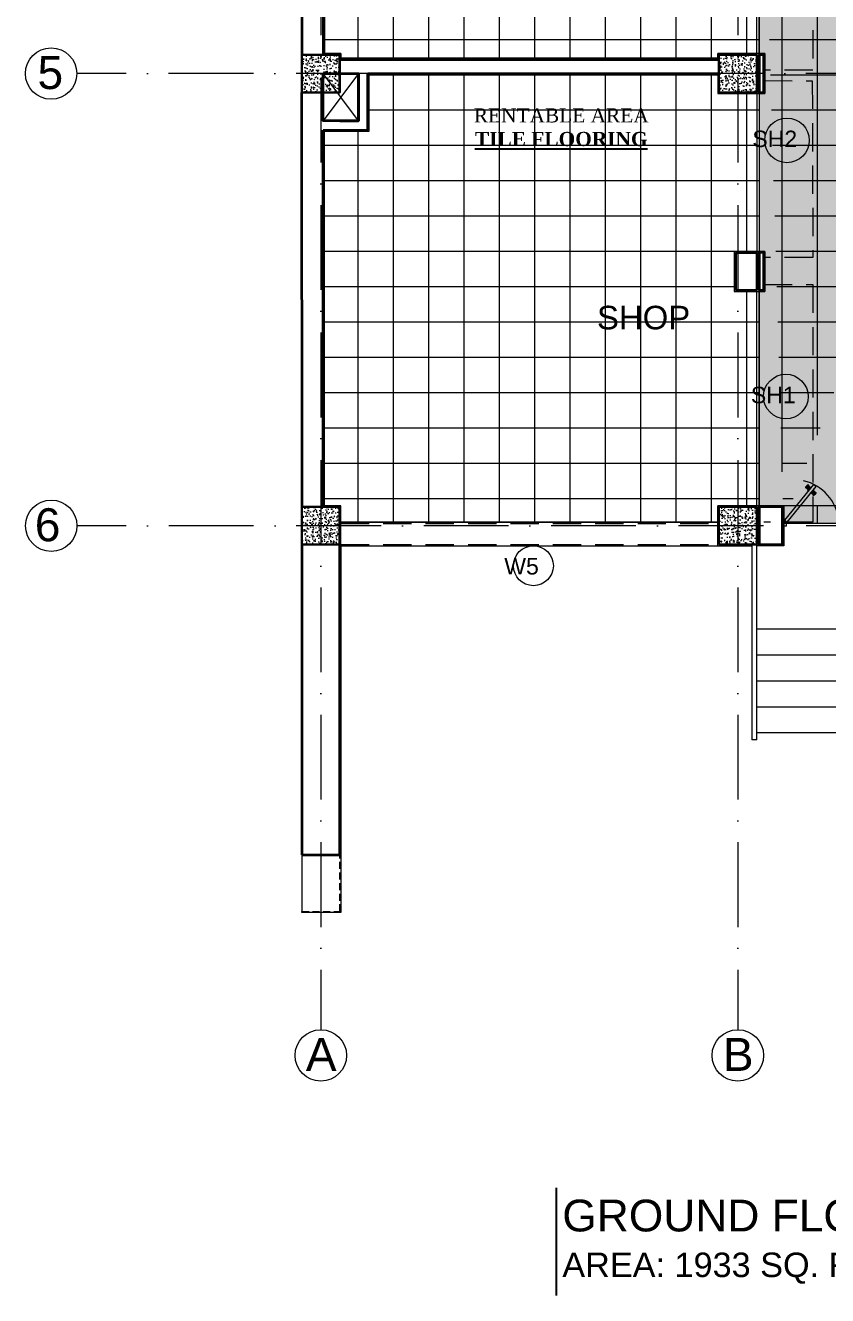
# Model space of a CAD drawing. Header units: inches. Extents: x 10755 to 33653, y -10992 to 10708.
# Drawn here: x 25095 to 25436, y -1487 to -948 of the extents above; entities that cross this region are included whole.
import ezdxf

# ---------------------------------------------------------------- set-up
doc = ezdxf.new("R2010")
doc.units = ezdxf.units.IN
doc.header["$MEASUREMENT"] = 0
doc.linetypes.add('ACAD_ISO10W100', pattern=[18, 12, -3, 0, -3])
doc.linetypes.add('HIDDEN', pattern=[0.375, 0.25, -0.125])
for name, color, linetype, lineweight in [('centerline', 9, 'ACAD_ISO10W100', 5), ('col', 1, 'Continuous', 30), ('DIMINSION', 5, 'Continuous', 15), ('door', 15, 'Continuous', 18), ('hatch 2', 8, 'Continuous', 13), ('hatch room', 33, 'Continuous', 9), ('hatch- rcc', 252, 'Continuous', 5), ('PLASTER', 50, 'Continuous', 9), ('railing', 33, 'Continuous', 15), ('rs', 102, 'Continuous', 15), ('sill line', 21, 'Continuous', 20), ('STAIRCASE', 143, 'Continuous', 15), ('title text 1', 113, 'Continuous', 25), ('wall', 1, 'Continuous', 35)]:
    doc.layers.add(name, color=color, linetype=linetype, lineweight=lineweight)
doc.layers.add('T-TEXT', color=230, linetype='Continuous')
doc.layers.add('text 100', color=4, linetype='Continuous')
doc.layers.get('DIMINSION').off()
doc.styles.add('Prajwal', font='stylu.ttf', dxfattribs={"height": 9})
doc.styles.get("Standard").update_dxf_attribs({"font": 'arial.ttf'})
doc.styles.add('suren', font='times.ttf', dxfattribs={"height": 4})

# ---------------------------------------------------------------- blocks, each defined once
blk = doc.blocks.new('ETERWEWE')
at = {"layer": 'hatch- rcc', "linetype": 'Continuous', "ltscale": 30}
h = blk.add_hatch(dxfattribs=at)
h.set_pattern_fill('AR-CONC', color=256, scale=0.5, style=0)
h.set_pattern_definition([(50, (0, 0), (3.586300913, -0.313760675), [0.375, -4.125]), (355, (0, 0), (-0.69375667, 3.76096067), [0.3, -3.3]), (100.4514445, (0.299, -0.026), (2.89254423, 3.447199955), [0.31870096, -3.50571056]), (46.1842, (0, 1), (5.33620665, -0.8275964), [0.5625, -6.1875]), (96.6356355, (0.4447, 0.931), (4.67330973, 4.870593), [0.47805171, -5.2585688]), (351.184164, (0, 1), (4.67330973, 4.870593), [0.45, -4.95]), (21, (0.5, 0.75), (2.98453526, -2.013094453), [0.375, -4.125]), (326, (0.5, 0.75), (1.21657666, 3.625750225), [0.3, -3.3]), (71.4514447, (0.7487, 0.5822), (4.20111188, 1.612655764), [0.31870095, -3.50571056]), (37.5, (0, 0), (0.060799277, 1.664469269), [0, -3.26, 0, -3.35, 0, -3.3125]), (7.5, (0, 0), (1.315347687, 1.97205856), [0, -1.91, 0, -3.185, 0, -1.2625]), (327.5, (-1.115, 0), (2.669112181, -0.112774359), [0, -1.25, 0, -3.9, 0, -5.175]), (317.5, (-1.615, 0), (2.915930847, 0.50052491), [0, -1.625, 0, -2.59, 0, -3.675])])
h.paths.add_polyline_path([(159423.23, -3794.58), (159439.23, -3794.58), (159439.23, -3778.58), (159423.23, -3778.58)])
at = {"layer": 'col', "linetype": 'Continuous', "ltscale": 30}
blk.add_lwpolyline([(159423.23, -3794.58), (159423.23, -3778.58), (159439.23, -3778.58), (159439.23, -3794.58), (159423.23, -3794.58)], dxfattribs=at)
blk = doc.blocks.new('wewerrr')
at = {"layer": 'DIMINSION', "linetype": 'Continuous'}
for p in [(16886.62, -757.81), (16886.62, -757.81), (17063.62, -757.81), (17063.62, -757.81), (16886.62, -949.81), (16886.62, -949.81), (17063.62, -949.81), (17063.62, -949.81)]:
    blk.add_blockref('ETERWEWE', p, dxfattribs=at)

msp = doc.modelspace()

# ---------------------------------------------------------------- hatches: boundary and pattern name
at = {"layer": 'hatch room'}
h = msp.add_hatch(dxfattribs=at)
h.set_pattern_fill('ANSI37', color=256, scale=120, angle=45, style=0)
h.set_pattern_definition([(90, (12291.465, -12188.553), (-15, 3e-15), []), (180, (12291.465, -12188.553), (-3e-15, -15), [])])
h.paths.add_polyline_path([(25599.028, -459.745), (25535.016, -459.741), (25535.016, -546.093), (25505.432, -546.093), (25505.431, -608.087), (25506.431, -608.087), (25506.419, -663.115), (25505.431, -663.115), (25505.431, -724.593), (25490.073, -724.593), (25490.073, -734.593), (25549.212, -734.593), (25549.212, -762.593), (25621.103, -762.593), (25621.103, -959.593), (25614.103, -959.593), (25614.103, -976.593), (25621.124, -976.593), (25621.115, -1051.547), (25503.073, -1051.59), (25503.073, -1043.593), (25490.073, -1043.593), (25490.073, -1060.594), (25493.075, -1060.591), (25493.091, -1151.593), (25389.156, -1151.593), (25389.156, -1158.593), (25229.156, -1158.593), (25229.156, -1151.593), (25222.215, -1151.593), (25222.161, -992.593), (25241.156, -992.593), (25241.156, -968.593), (25389.156, -968.593), (25389.156, -976.574), (25409.156, -976.594), (25409.156, -959.593), (25389.156, -959.593), (25389.156, -961.593), (25229.156, -961.593), (25229.156, -959.593), (25222.156, -959.593), (25222.156, -753.586), (25409.156, -753.586), (25409.156, -737.593), (25406.156, -737.593), (25406.156, -719.593), (25389.156, -719.605), (25389.156, -743.586), (25304.156, -743.586), (25304.155, -667.579), (25264.155, -667.58), (25264.155, -614.587), (25304.155, -614.587), (25304.156, -546.593), (25389.156, -546.593), (25389.156, -551.593), (25406.156, -551.593), (25406.156, -534.593), (25389.156, -534.593), (25389.156, -536.593), (25229.156, -536.593), (25229.156, -534.593), (25222.156, -534.593), (25222.156, -335.593), (25229.156, -335.593), (25229.156, -318.593), (25222.156, -318.593), (25222.156, -185.593), (25229.158, -185.593), (25229.158, -178.593), (25389.156, -178.593), (25389.156, -185.593), (25396.158, -185.593), (25396.156, -318.593), (25389.156, -318.593), (25389.156, -335.593), (25406.156, -335.593), (25406.156, -178.593), (25515.103, -178.593), (25515.114, -288.035), (25621.104, -288.035), (25621.103, -318.593), (25614.103, -318.593), (25614.103, -335.593), (25621.103, -335.597), (25621.045, -443.736), (25599.028, -443.747)])
h.paths.add_polyline_path([(25409.156, -1060.594), (25409.156, -1043.593), (25396.156, -1043.593), (25396.156, -1060.593)], flags=16)
edge = h.paths.add_edge_path()
edge.add_line((25417.112, -1159.044), (25488.113, -1159.044))
edge.add_line((25488.113, -1159.044), (25488.113, -1151.593))
edge.add_line((25488.113, -1151.593), (25493.091, -1151.593))
edge.add_line((25493.091, -1151.593), (25493.075, -1060.591))
edge.add_line((25493.075, -1060.591), (25490.073, -1060.594))
edge.add_line((25490.073, -1060.594), (25490.073, -1043.593))
edge.add_line((25490.073, -1043.593), (25492.573, -1043.593))
edge.add_line((25492.573, -1043.593), (25492.573, -976.591))
edge.add_line((25492.573, -976.591), (25490.073, -976.594))
edge.add_line((25490.073, -976.594), (25490.073, -959.593))
edge.add_line((25490.073, -959.593), (25492.573, -959.593))
edge.add_line((25492.573, -959.593), (25492.573, -734.593))
edge.add_line((25492.573, -734.593), (25490.073, -734.593))
edge.add_line((25490.073, -734.593), (25490.073, -724.593))
edge.add_line((25490.073, -724.593), (25505.431, -724.593))
edge.add_line((25505.431, -724.593), (25505.431, -663.093))
edge.add_line((25505.431, -663.093), (25506.419, -663.115))
edge.add_line((25506.419, -663.115), (25506.427, -608.087))
edge.add_line((25506.427, -608.087), (25505.432, -608.079))
edge.add_line((25505.432, -608.079), (25505.432, -546.093))
edge.add_line((25505.432, -546.093), (25535.016, -546.096))
edge.add_line((25535.016, -546.096), (25535.016, -469.241))
edge.add_line((25535.016, -469.241), (25532.998, -469.241))
edge.add_line((25532.998, -469.241), (25532.998, -467.241))
edge.add_line((25532.998, -467.241), (25408.174, -467.247))
edge.add_line((25408.174, -467.247), (25408.174, -469.247))
edge.add_line((25408.174, -469.247), (25406.156, -469.247))
edge.add_line((25406.156, -469.247), (25406.156, -473.747))
edge.add_line((25406.156, -473.747), (25404.098, -473.747))
edge.add_line((25404.098, -473.747), (25404.098, -475.765))
edge.add_line((25404.098, -475.765), (25402.098, -475.765))
edge.add_line((25402.098, -475.765), (25402.098, -532.575))
edge.add_line((25402.098, -532.575), (25404.098, -532.575))
edge.add_line((25404.098, -532.575), (25404.098, -534.593))
edge.add_line((25404.098, -534.593), (25406.156, -534.593))
edge.add_line((25406.156, -534.593), (25406.156, -551.593))
edge.add_line((25406.156, -551.593), (25389.156, -551.593))
edge.add_line((25389.156, -551.593), (25389.156, -546.593))
edge.add_line((25389.156, -546.593), (25304.156, -546.593))
edge.add_line((25304.156, -546.593), (25304.156, -614.587))
edge.add_line((25304.156, -614.587), (25299.155, -614.587))
edge.add_line((25299.155, -614.587), (25264.155, -614.587))
edge.add_line((25264.155, -614.587), (25264.155, -667.579))
edge.add_line((25264.155, -667.579), (25304.155, -667.578))
edge.add_line((25304.155, -667.578), (25304.156, -743.586))
edge.add_line((25304.156, -743.586), (25396.156, -743.586))
edge.add_line((25396.156, -743.586), (25396.156, -736.593))
edge.add_line((25396.156, -736.593), (25389.156, -736.593))
edge.add_line((25389.156, -736.593), (25389.145, -719.605))
edge.add_line((25389.145, -719.605), (25406.156, -719.605))
edge.add_line((25406.156, -719.605), (25406.156, -737.593))
edge.add_line((25406.156, -737.593), (25409.156, -737.593))
edge.add_line((25409.156, -737.593), (25409.156, -754.594))
edge.add_line((25409.156, -754.594), (25406.865, -754.594))
edge.add_line((25406.865, -754.594), (25406.657, -959.593))
edge.add_line((25406.657, -959.593), (25409.156, -959.593))
edge.add_line((25409.156, -959.593), (25409.156, -976.594))
edge.add_line((25409.156, -976.594), (25406.656, -976.594))
edge.add_line((25406.656, -976.594), (25406.657, -1043.593))
edge.add_line((25406.657, -1043.593), (25409.156, -1043.593))
edge.add_line((25409.156, -1043.593), (25409.156, -1060.594))
edge.add_line((25409.156, -1060.594), (25406.656, -1060.591))
edge.add_line((25406.656, -1060.591), (25406.656, -1151.593))
edge.add_line((25406.656, -1151.593), (25417.112, -1151.593))
edge.add_line((25417.112, -1151.593), (25417.112, -1159.055))
edge.add_line((25493.573, -959.595), (25503.073, -959.595))
edge.add_line((25503.073, -959.595), (25503.073, -976.595))
edge.add_line((25503.073, -976.595), (25493.573, -976.595))
edge.add_line((25406.156, -469.747), (25406.156, -459.747))
edge.add_line((25396.677, -459.747), (25396.677, -469.747))
edge.add_line((25406.156, -459.747), (25396.677, -459.747))
h = msp.add_hatch(dxfattribs=at)
h.set_pattern_fill('ANSI36', color=256, scale=45, style=0)
h.set_pattern_definition([(45, (12291.465, -12188.553), (2.9831067, 10.938058), [14.0625, -2.8125, 0, -2.8125])])
h.paths.add_polyline_path([(25561.431, -663.098), (25561.431, -608.096), (25505.432, -608.087), (25505.432, -546.096), (25535.103, -546.096), (25535.103, -546.596), (25614.103, -546.596), (25614.103, -551.596), (25621.103, -551.596), (25621.103, -719.596), (25614.024, -719.596), (25614.024, -725.096), (25505.431, -725.096), (25505.431, -663.118)])
edge = h.paths.add_edge_path()
edge.add_line((25417.112, -1159.044), (25488.113, -1159.044))
edge.add_line((25488.113, -1159.044), (25488.113, -1151.593))
edge.add_line((25488.113, -1151.593), (25493.091, -1151.593))
edge.add_line((25493.091, -1151.593), (25493.075, -1060.591))
edge.add_line((25493.075, -1060.591), (25490.073, -1060.594))
edge.add_line((25490.073, -1060.594), (25490.073, -1043.593))
edge.add_line((25490.073, -1043.593), (25492.573, -1043.593))
edge.add_line((25492.573, -1043.593), (25492.573, -976.591))
edge.add_line((25492.573, -976.591), (25490.073, -976.594))
edge.add_line((25490.073, -976.594), (25490.073, -959.593))
edge.add_line((25490.073, -959.593), (25492.573, -959.593))
edge.add_line((25492.573, -959.593), (25492.573, -734.593))
edge.add_line((25492.573, -734.593), (25490.073, -734.593))
edge.add_line((25490.073, -734.593), (25490.073, -724.593))
edge.add_line((25490.073, -724.593), (25505.431, -724.593))
edge.add_line((25505.431, -724.593), (25505.431, -663.093))
edge.add_line((25505.431, -663.093), (25506.419, -663.115))
edge.add_line((25506.419, -663.115), (25506.427, -608.087))
edge.add_line((25506.427, -608.087), (25505.432, -608.079))
edge.add_line((25505.432, -608.079), (25505.432, -546.093))
edge.add_line((25505.432, -546.093), (25535.016, -546.096))
edge.add_line((25535.016, -546.096), (25535.016, -469.241))
edge.add_line((25535.016, -469.241), (25532.998, -469.241))
edge.add_line((25532.998, -469.241), (25532.998, -467.241))
edge.add_line((25532.998, -467.241), (25408.174, -467.247))
edge.add_line((25408.174, -467.247), (25408.174, -469.247))
edge.add_line((25408.174, -469.247), (25406.156, -469.247))
edge.add_line((25406.156, -469.247), (25406.156, -473.747))
edge.add_line((25406.156, -473.747), (25404.098, -473.747))
edge.add_line((25404.098, -473.747), (25404.098, -475.765))
edge.add_line((25404.098, -475.765), (25402.098, -475.765))
edge.add_line((25402.098, -475.765), (25402.098, -532.575))
edge.add_line((25402.098, -532.575), (25404.098, -532.575))
edge.add_line((25404.098, -532.575), (25404.098, -534.593))
edge.add_line((25404.098, -534.593), (25406.156, -534.593))
edge.add_line((25406.156, -534.593), (25406.156, -551.593))
edge.add_line((25406.156, -551.593), (25389.156, -551.593))
edge.add_line((25389.156, -551.593), (25389.156, -546.593))
edge.add_line((25389.156, -546.593), (25304.156, -546.593))
edge.add_line((25304.156, -546.593), (25304.156, -614.587))
edge.add_line((25304.156, -614.587), (25299.155, -614.587))
edge.add_line((25299.155, -614.587), (25264.155, -614.587))
edge.add_line((25264.155, -614.587), (25264.155, -667.579))
edge.add_line((25264.155, -667.579), (25304.155, -667.578))
edge.add_line((25304.155, -667.578), (25304.156, -743.586))
edge.add_line((25304.156, -743.586), (25396.156, -743.586))
edge.add_line((25396.156, -743.586), (25396.156, -736.593))
edge.add_line((25396.156, -736.593), (25389.156, -736.593))
edge.add_line((25389.156, -736.593), (25389.145, -719.605))
edge.add_line((25389.145, -719.605), (25406.156, -719.605))
edge.add_line((25406.156, -719.605), (25406.156, -737.593))
edge.add_line((25406.156, -737.593), (25409.156, -737.593))
edge.add_line((25409.156, -737.593), (25409.156, -754.594))
edge.add_line((25409.156, -754.594), (25406.865, -754.594))
edge.add_line((25406.865, -754.594), (25406.657, -959.593))
edge.add_line((25406.657, -959.593), (25409.156, -959.593))
edge.add_line((25409.156, -959.593), (25409.156, -976.594))
edge.add_line((25409.156, -976.594), (25406.656, -976.594))
edge.add_line((25406.656, -976.594), (25406.657, -1043.593))
edge.add_line((25406.657, -1043.593), (25409.156, -1043.593))
edge.add_line((25409.156, -1043.593), (25409.156, -1060.594))
edge.add_line((25409.156, -1060.594), (25406.656, -1060.591))
edge.add_line((25406.656, -1060.591), (25406.656, -1151.593))
edge.add_line((25406.656, -1151.593), (25417.112, -1151.593))
edge.add_line((25417.112, -1151.593), (25417.112, -1159.055))

# ---------------------------------------------------------------- linework, layer by layer
at = {"layer": 'centerline', "ltscale": 3}
for p, q in [((25220.656, -50.164), (25220.656, -1374.078)), ((25397.656, -50.164), (25397.656, -1374.078)), ((25733.068, -968.093), (25117.096, -968.093)), ((25733.114, -1160.093), (25117.142, -1160.093))]:
    msp.add_line(p, q, dxfattribs=at)
at = {"layer": 'centerline', "linetype": 'Continuous'}
for centre in [(25106.184, -968.093), (25106.23, -1160.093), (25220.656, -1384.99), (25397.656, -1384.99)]:
    msp.add_circle(centre, 10.912, dxfattribs=at)
at = {"layer": 'Defpoints'}
for points in [[(25219.656, -960.093), (25228.656, -960.093), (25228.656, -976.093), (25219.656, -976.093)], [(25219.656, -1168.093), (25228.656, -1168.093), (25228.656, -1152.093), (25219.656, -1152.093)]]:
    msp.add_lwpolyline(points, dxfattribs=at)
at = {"layer": 'door', "color": 2}
for p, q in [((25417.556, -1157.733), (25429.948, -1142.6)), ((25417.556, -1157.733), (25429.948, -1142.6)), ((25430.789, -1143.441), (25429.948, -1142.6)), ((25430.789, -1143.441), (25429.948, -1142.6)), ((25430.789, -1143.441), (25418.394, -1158.57)), ((25430.789, -1143.441), (25418.394, -1158.57)), ((25426.714, -1143.373), (25426.697, -1143.356)), ((25426.714, -1143.373), (25426.697, -1143.356)), ((25430.226, -1146.885), (25430.243, -1146.903)), ((25430.226, -1146.885), (25430.243, -1146.903)), ((25416.612, -1157.825), (25416.612, -1160.286)), ((25417.35, -1157.825), (25416.612, -1157.825)), ((25416.612, -1157.825), (25416.612, -1160.286)), ((25417.35, -1157.825), (25416.612, -1157.825)), ((25417.35, -1158.732), (25417.35, -1157.78)), ((25417.35, -1158.732), (25417.35, -1157.78)), ((25417.432, -1158.732), (25417.35, -1158.732)), ((25417.432, -1158.732), (25417.35, -1158.732)), ((25417.432, -1158.732), (25417.432, -1157.816)), ((25417.432, -1158.732), (25417.432, -1157.816)), ((25417.432, -1159.056), (25417.432, -1158.732)), ((25417.432, -1159.056), (25417.432, -1158.732)), ((25418.252, -1159.056), (25417.432, -1159.056)), ((25418.252, -1159.056), (25417.432, -1159.056)), ((25418.394, -1158.57), (25417.556, -1157.733)), ((25418.394, -1158.57), (25417.556, -1157.733)), ((25418.227, -1158.403), (25417.579, -1157.755)), ((25418.227, -1158.403), (25417.579, -1157.755)), ((25418.285, -1158.345), (25417.611, -1157.671)), ((25418.285, -1158.345), (25417.611, -1157.671)), ((25418.285, -1158.345), (25418.227, -1158.403)), ((25418.285, -1158.345), (25418.227, -1158.403)), ((25418.252, -1160.286), (25418.252, -1159.056)), ((25418.252, -1160.286), (25418.252, -1159.056)), ((25418.252, -1160.286), (25416.612, -1160.286)), ((25418.252, -1160.286), (25416.612, -1160.286))]:
    msp.add_line(p, q, dxfattribs=at)
at = {"layer": 'door', "color": 1}
for p, q in [((25426.381, -1143.766), (25426.897, -1143.25)), ((25426.381, -1143.766), (25426.897, -1143.25)), ((25426.414, -1143.673), (25426.867, -1143.22)), ((25426.414, -1143.673), (25426.867, -1143.22)), ((25427.319, -1142.768), (25426.867, -1143.22)), ((25427.319, -1142.768), (25426.867, -1143.22)), ((25427.412, -1142.735), (25426.897, -1143.25)), ((25427.412, -1142.735), (25426.897, -1143.25)), ((25427.349, -1142.798), (25427.319, -1142.768)), ((25427.349, -1142.798), (25427.319, -1142.768)), ((25428.208, -1143.575), (25427.534, -1142.741)), ((25428.208, -1143.575), (25427.534, -1142.741)), ((25427.222, -1144.561), (25426.387, -1143.888)), ((25427.222, -1144.561), (25426.387, -1143.888)), ((25426.444, -1143.703), (25426.414, -1143.673)), ((25426.444, -1143.703), (25426.414, -1143.673)), ((25427.331, -1144.556), (25427.767, -1144.12)), ((25427.331, -1144.556), (25427.767, -1144.12)), ((25427.348, -1145.275), (25427.662, -1144.802)), ((25427.348, -1145.275), (25427.662, -1144.802)), ((25427.357, -1145.4), (25427.348, -1145.391)), ((25427.357, -1145.4), (25427.348, -1145.391)), ((25427.444, -1144.443), (25427.45, -1144.45)), ((25427.444, -1144.443), (25427.45, -1144.45)), ((25427.566, -1144.45), (25427.831, -1144.185)), ((25427.566, -1144.45), (25427.831, -1144.185)), ((25427.687, -1144.557), (25427.573, -1144.443)), ((25427.687, -1144.557), (25427.573, -1144.443)), ((25427.662, -1144.802), (25427.669, -1144.795)), ((25427.662, -1144.802), (25427.669, -1144.795)), ((25427.67, -1144.68), (25427.674, -1144.684)), ((25427.67, -1144.68), (25427.674, -1144.684)), ((25427.676, -1144.569), (25427.946, -1144.299)), ((25427.676, -1144.569), (25427.946, -1144.299)), ((25428.202, -1143.685), (25427.767, -1144.12)), ((25428.202, -1143.685), (25427.767, -1144.12)), ((25428.096, -1143.92), (25427.831, -1144.185)), ((25428.096, -1143.92), (25427.831, -1144.185)), ((25428.216, -1144.029), (25427.946, -1144.299)), ((25428.216, -1144.029), (25427.946, -1144.299)), ((25428.204, -1144.041), (25428.089, -1143.926)), ((25428.204, -1144.041), (25428.089, -1143.926)), ((25428.09, -1143.797), (25428.096, -1143.804)), ((25428.09, -1143.797), (25428.096, -1143.804)), ((25428.199, -1146.242), (25428.208, -1146.251)), ((25428.199, -1146.242), (25428.208, -1146.251)), ((25428.324, -1146.251), (25428.798, -1145.937)), ((25428.324, -1146.251), (25428.798, -1145.937)), ((25428.326, -1144.024), (25428.331, -1144.028)), ((25428.326, -1144.024), (25428.331, -1144.028)), ((25428.448, -1144.016), (25428.441, -1144.023)), ((25428.448, -1144.016), (25428.441, -1144.023)), ((25428.922, -1143.702), (25428.448, -1144.016)), ((25428.922, -1143.702), (25428.448, -1144.016)), ((25428.798, -1145.937), (25428.804, -1145.93)), ((25428.798, -1145.937), (25428.804, -1145.93)), ((25428.92, -1145.929), (25428.915, -1145.925)), ((25428.92, -1145.929), (25428.915, -1145.925)), ((25429.03, -1145.924), (25429.3, -1145.654)), ((25429.03, -1145.924), (25429.3, -1145.654)), ((25429.047, -1143.711), (25429.038, -1143.702)), ((25429.047, -1143.711), (25429.038, -1143.702)), ((25429.038, -1146.377), (25429.712, -1147.212)), ((25429.038, -1146.377), (25429.712, -1147.212)), ((25429.042, -1145.912), (25429.156, -1146.026)), ((25429.042, -1145.912), (25429.156, -1146.026)), ((25429.044, -1146.268), (25429.479, -1145.832)), ((25429.044, -1146.268), (25429.479, -1145.832)), ((25429.15, -1146.033), (25429.415, -1145.768)), ((25429.15, -1146.033), (25429.415, -1145.768)), ((25429.156, -1146.155), (25429.15, -1146.149)), ((25429.156, -1146.155), (25429.15, -1146.149)), ((25429.57, -1145.384), (25429.3, -1145.654)), ((25429.57, -1145.384), (25429.3, -1145.654)), ((25429.68, -1145.503), (25429.415, -1145.768)), ((25429.68, -1145.503), (25429.415, -1145.768)), ((25429.914, -1145.397), (25429.479, -1145.832)), ((25429.914, -1145.397), (25429.479, -1145.832)), ((25429.558, -1145.395), (25429.673, -1145.51)), ((25429.558, -1145.395), (25429.673, -1145.51)), ((25429.575, -1145.273), (25429.571, -1145.268)), ((25429.575, -1145.273), (25429.571, -1145.268)), ((25429.583, -1145.151), (25429.576, -1145.158)), ((25429.583, -1145.151), (25429.576, -1145.158)), ((25429.897, -1144.677), (25429.583, -1145.151)), ((25429.897, -1144.677), (25429.583, -1145.151)), ((25429.802, -1145.51), (25429.796, -1145.503)), ((25429.802, -1145.51), (25429.796, -1145.503)), ((25429.833, -1147.218), (25430.349, -1146.703)), ((25429.833, -1147.218), (25430.349, -1146.703)), ((25429.889, -1144.553), (25429.897, -1144.561)), ((25429.889, -1144.553), (25429.897, -1144.561)), ((25429.896, -1147.155), (25429.926, -1147.185)), ((25429.896, -1147.155), (25429.926, -1147.185)), ((25429.926, -1147.185), (25430.379, -1146.733)), ((25429.926, -1147.185), (25430.379, -1146.733)), ((25430.024, -1145.391), (25430.858, -1146.065)), ((25430.024, -1145.391), (25430.858, -1146.065)), ((25430.865, -1146.187), (25430.349, -1146.703)), ((25430.865, -1146.187), (25430.349, -1146.703)), ((25430.832, -1146.28), (25430.379, -1146.733)), ((25430.832, -1146.28), (25430.379, -1146.733)), ((25430.802, -1146.25), (25430.832, -1146.28)), ((25430.802, -1146.25), (25430.832, -1146.28))]:
    msp.add_line(p, q, dxfattribs=at)
at = {"layer": 'door', "color": 8}
for p, q in [((25426.849, -1143.203), (25426.697, -1143.356)), ((25426.849, -1143.203), (25426.697, -1143.356)), ((25426.849, -1143.203), (25427.002, -1143.05)), ((25426.849, -1143.203), (25427.002, -1143.05)), ((25427.019, -1143.067), (25427.002, -1143.05)), ((25427.019, -1143.067), (25427.002, -1143.05)), ((25427.907, -1143.98), (25427.066, -1143.081)), ((25427.907, -1143.98), (25427.066, -1143.081)), ((25428.053, -1143.834), (25427.239, -1142.908)), ((25428.053, -1143.834), (25427.239, -1142.908)), ((25428.167, -1143.72), (25427.389, -1142.758)), ((25428.167, -1143.72), (25427.389, -1142.758)), ((25428.221, -1143.656), (25427.457, -1142.712)), ((25428.221, -1143.656), (25427.457, -1142.712)), ((25427.303, -1144.574), (25426.358, -1143.811)), ((25427.303, -1144.574), (25426.358, -1143.811)), ((25427.367, -1144.52), (25426.404, -1143.743)), ((25427.367, -1144.52), (25426.404, -1143.743)), ((25427.48, -1144.407), (25426.554, -1143.592)), ((25427.48, -1144.407), (25426.554, -1143.592)), ((25427.623, -1144.264), (25426.727, -1143.419)), ((25427.623, -1144.264), (25426.727, -1143.419)), ((25427.432, -1145.208), (25427.772, -1144.682)), ((25427.432, -1145.208), (25427.772, -1144.682)), ((25427.696, -1144.549), (25427.582, -1144.434)), ((25427.696, -1144.549), (25427.582, -1144.434)), ((25427.721, -1144.524), (25427.607, -1144.409)), ((25427.721, -1144.524), (25427.607, -1144.409)), ((25427.651, -1144.989), (25427.85, -1144.604)), ((25427.651, -1144.989), (25427.85, -1144.604)), ((25427.774, -1144.471), (25427.659, -1144.357)), ((25427.774, -1144.471), (25427.659, -1144.357)), ((25427.855, -1144.39), (25427.74, -1144.275)), ((25427.855, -1144.39), (25427.74, -1144.275)), ((25427.882, -1144.758), (25427.936, -1144.518)), ((25427.882, -1144.758), (25427.936, -1144.518)), ((25428.036, -1144.208), (25427.922, -1144.094)), ((25428.036, -1144.208), (25427.922, -1144.094)), ((25428.118, -1144.127), (25428.003, -1144.013)), ((25428.118, -1144.127), (25428.003, -1144.013)), ((25428.066, -1144.574), (25428.029, -1144.425)), ((25428.066, -1144.574), (25428.029, -1144.425)), ((25428.17, -1144.075), (25428.055, -1143.96)), ((25428.17, -1144.075), (25428.055, -1143.96)), ((25428.22, -1144.419), (25428.071, -1144.382)), ((25428.22, -1144.419), (25428.071, -1144.382)), ((25428.195, -1144.05), (25428.08, -1143.935)), ((25428.195, -1144.05), (25428.08, -1143.935)), ((25428.405, -1144.235), (25428.164, -1144.289)), ((25428.405, -1144.235), (25428.164, -1144.289)), ((25428.635, -1144.004), (25428.25, -1144.204)), ((25428.635, -1144.004), (25428.25, -1144.204)), ((25428.854, -1143.786), (25428.328, -1144.125)), ((25428.854, -1143.786), (25428.328, -1144.125)), ((25428.391, -1146.167), (25428.917, -1145.827)), ((25428.391, -1146.167), (25428.917, -1145.827)), ((25428.61, -1145.948), (25428.996, -1145.749)), ((25428.61, -1145.948), (25428.996, -1145.749)), ((25428.841, -1145.718), (25429.081, -1145.664)), ((25428.841, -1145.718), (25429.081, -1145.664)), ((25429.025, -1145.533), (25429.174, -1145.571)), ((25429.025, -1145.533), (25429.174, -1145.571)), ((25429.025, -1146.296), (25429.788, -1147.241)), ((25429.025, -1146.296), (25429.788, -1147.241)), ((25429.051, -1145.903), (25429.165, -1146.018)), ((25429.051, -1145.903), (25429.165, -1146.018)), ((25429.076, -1145.878), (25429.19, -1145.993)), ((25429.076, -1145.878), (25429.19, -1145.993)), ((25429.079, -1146.232), (25429.856, -1147.195)), ((25429.079, -1146.232), (25429.856, -1147.195)), ((25429.128, -1145.826), (25429.243, -1145.94)), ((25429.128, -1145.826), (25429.243, -1145.94)), ((25429.18, -1145.379), (25429.217, -1145.528)), ((25429.18, -1145.379), (25429.217, -1145.528)), ((25429.192, -1146.119), (25430.007, -1147.045)), ((25429.192, -1146.119), (25430.007, -1147.045)), ((25429.209, -1145.744), (25429.324, -1145.859)), ((25429.209, -1145.744), (25429.324, -1145.859)), ((25429.364, -1145.195), (25429.31, -1145.435)), ((25429.364, -1145.195), (25429.31, -1145.435)), ((25429.335, -1145.977), (25430.18, -1146.872)), ((25429.335, -1145.977), (25430.18, -1146.872)), ((25429.391, -1145.563), (25429.506, -1145.677)), ((25429.391, -1145.563), (25429.506, -1145.677)), ((25429.595, -1144.964), (25429.396, -1145.349)), ((25429.595, -1144.964), (25429.396, -1145.349)), ((25429.472, -1145.482), (25429.587, -1145.596)), ((25429.472, -1145.482), (25429.587, -1145.596)), ((25429.814, -1144.745), (25429.474, -1145.271)), ((25429.814, -1144.745), (25429.474, -1145.271)), ((25429.524, -1145.429), (25429.639, -1145.544)), ((25429.524, -1145.429), (25429.639, -1145.544)), ((25429.549, -1145.404), (25429.664, -1145.519)), ((25429.549, -1145.404), (25429.664, -1145.519)), ((25429.619, -1145.692), (25430.518, -1146.533)), ((25429.619, -1145.692), (25430.518, -1146.533)), ((25429.765, -1145.546), (25430.691, -1146.36)), ((25429.765, -1145.546), (25430.691, -1146.36)), ((25429.879, -1145.432), (25430.842, -1146.21)), ((25429.879, -1145.432), (25430.842, -1146.21)), ((25429.943, -1145.379), (25430.888, -1146.142)), ((25429.943, -1145.379), (25430.888, -1146.142)), ((25430.396, -1146.75), (25430.243, -1146.903)), ((25430.396, -1146.75), (25430.243, -1146.903)), ((25430.396, -1146.75), (25430.549, -1146.597)), ((25430.396, -1146.75), (25430.549, -1146.597)), ((25430.532, -1146.58), (25430.549, -1146.597)), ((25430.532, -1146.58), (25430.549, -1146.597))]:
    msp.add_line(p, q, dxfattribs=at)
at = {"layer": 'door', "color": 2}
for radius in [0.159, 0.159, 0.0771, 0.0771]:
    msp.add_circle((25417.452, -1157.658), radius, dxfattribs=at)
at = {"layer": 'door', "color": 8}
msp.add_arc((25420.887, -1160.279), 19.876, 7.0927, 76.29733, dxfattribs=at)
msp.add_arc((25420.887, -1160.279), 19.876, 7.0927, 76.29733, dxfattribs=at)
at = {"layer": 'door', "color": 1}
for centre, start, end in [((25427.47, -1142.793), 38.92363, 135), ((25427.47, -1142.793), 38.92363, 135), ((25427.273, -1144.498), 231.07637, 315), ((25427.273, -1144.498), 231.07637, 315), ((25427.406, -1145.333), 135, 225), ((25427.406, -1145.333), 135, 225), ((25427.508, -1144.392), 225, 315), ((25427.508, -1144.392), 225, 315), ((25427.734, -1144.627), 135, 219.74275), ((25427.734, -1144.627), 135, 219.74275), ((25427.611, -1144.737), 315, 39.74275), ((25427.611, -1144.737), 315, 39.74275), ((25428.038, -1143.862), 315, 45), ((25428.038, -1143.862), 315, 45), ((25428.144, -1143.627), 315, 38.92363), ((25428.144, -1143.627), 315, 38.92363), ((25428.266, -1146.193), 225, 315), ((25428.266, -1146.193), 225, 315), ((25428.274, -1144.087), 50.25725, 135), ((25428.274, -1144.087), 50.25725, 135), ((25428.383, -1143.965), 230.25725, 315), ((25428.383, -1143.965), 230.25725, 315), ((25428.862, -1145.988), 50.25725, 135), ((25428.862, -1145.988), 50.25725, 135), ((25428.972, -1145.866), 230.25725, 315), ((25428.972, -1145.866), 230.25725, 315), ((25428.98, -1143.76), 45, 135), ((25428.98, -1143.76), 45, 135), ((25429.102, -1146.326), 135, 218.92363), ((25429.102, -1146.326), 135, 218.92363), ((25429.208, -1146.091), 135, 225), ((25429.208, -1146.091), 135, 225), ((25429.634, -1145.216), 135, 219.74275), ((25429.634, -1145.216), 135, 219.74275), ((25429.512, -1145.326), 315, 39.74275), ((25429.512, -1145.326), 315, 39.74275), ((25429.738, -1145.561), 45, 135), ((25429.738, -1145.561), 45, 135), ((25429.775, -1147.16), 218.92363, 315), ((25429.775, -1147.16), 218.92363, 315), ((25429.839, -1144.619), 315, 45), ((25429.839, -1144.619), 315, 45), ((25429.972, -1145.455), 51.07637, 135), ((25429.972, -1145.455), 51.07637, 135), ((25430.807, -1146.129), 315, 51.07637), ((25430.807, -1146.129), 315, 51.07637)]:
    msp.add_arc(centre, 0.082, start, end, dxfattribs=at)
at = {"layer": 'hatch 2', "linetype": 'Continuous', "ltscale": 30}
for p, q in [((25236.656, -968.093), (25221.656, -988.093)), ((25236.656, -988.093), (25221.656, -968.093))]:
    msp.add_line(p, q, dxfattribs=at)
at = {"layer": 'hatch 2', "ltscale": 30}
for centre, radius in [((25418.515, -996.449), 9.47), ((25418.027, -1105.198), 9.47), ((25310.88, -1177.064), 8.47)]:
    msp.add_circle(centre, radius, dxfattribs=at)
at = {"layer": 'PLASTER'}
for p, q in [((25389.156, -1158.593), (25384.899, -1158.593)), ((25389.156, -1168.593), (25403.656, -1168.593))]:
    msp.add_line(p, q, dxfattribs=at)
for points in [[(25417.112, -1159.044), (25488.113, -1159.044), (25488.113, -1151.593), (25493.091, -1151.593), (25493.075, -1060.591), (25490.073, -1060.594), (25490.073, -1043.593), (25492.573, -1043.593), (25492.573, -976.591), (25490.073, -976.594), (25490.073, -959.593), (25492.573, -959.593), (25492.573, -734.593), (25490.073, -734.593), (25490.073, -724.593), (25505.431, -724.593), (25505.431, -663.093), (25506.419, -663.115), (25506.427, -608.087), (25505.432, -608.079), (25505.432, -546.093), (25535.016, -546.096), (25535.016, -469.241)], [(25222.156, -753.586), (25222.156, -959.593), (25229.156, -959.593), (25229.156, -961.593), (25389.156, -961.593), (25389.156, -959.593), (25405.656, -959.593)], [(25493.091, -1151.593), (25389.156, -1151.593), (25389.156, -1158.593), (25229.156, -1158.593), (25229.156, -1151.593), (25222.215, -1151.593), (25222.161, -992.593), (25241.156, -992.593), (25241.156, -968.593), (25389.156, -968.593), (25389.156, -976.574), (25409.156, -976.594), (25409.156, -959.593), (25389.156, -959.593), (25389.156, -961.593), (25229.156, -961.593), (25229.156, -959.593), (25222.156, -959.593), (25222.156, -753.586)], [(25406.865, -754.594), (25406.657, -959.593), (25409.156, -959.593), (25409.156, -976.594), (25406.656, -976.594), (25406.657, -1043.593), (25409.156, -1043.593), (25409.156, -1060.594), (25406.656, -1060.591), (25406.656, -1151.593), (25417.112, -1151.593), (25417.112, -1159.055)], [(25406.657, -959.593), (25409.156, -959.593), (25409.156, -976.594), (25406.656, -976.591)], [(25222.161, -992.593), (25241.156, -992.593), (25241.156, -968.593)], [(25241.156, -968.593), (25389.156, -968.593), (25389.156, -976.593), (25405.656, -976.593)], [(25229.156, -1168.593), (25229.156, -1151.593), (25222.215, -1151.593), (25222.161, -992.593)], [(25405.656, -1043.593), (25396.156, -1043.593), (25396.156, -1060.593), (25405.656, -1060.593)], [(25409.156, -1060.594), (25409.156, -1043.593), (25396.156, -1043.593), (25396.156, -1060.593), (25409.156, -1060.594)], [(25406.657, -1043.593), (25409.156, -1043.593), (25409.156, -1060.594), (25406.656, -1060.591)], [(25389.156, -1168.593), (25389.156, -1151.593), (25405.656, -1151.593)], [(25406.656, -1151.593), (25417.112, -1151.593), (25417.112, -1168.593), (25405.656, -1168.593)], [(25229.156, -1168.093), (25229.156, -1324.303), (25212.656, -1324.303), (25212.656, -1323.803)]]:
    msp.add_lwpolyline(points, dxfattribs=at)
at = {"layer": 'railing', "linetype": 'Continuous', "ltscale": 30}
for p, q in [((25403.656, -1167.803), (25403.656, -1250.902)), ((25405.656, -1250.902), (25405.656, -1168.093)), ((25405.66, -1250.902), (25403.656, -1250.902))]:
    msp.add_line(p, q, dxfattribs=at)
at = {"layer": 'rs'}
for p, q in [((25405.656, -960.093), (25405.873, -747.074)), ((25406.656, -960.093), (25406.873, -747.074)), ((25405.656, -970.965), (25405.656, -1044.093)), ((25406.656, -970.965), (25406.656, -1044.093)), ((25405.656, -1157.404), (25405.656, -1058.754)), ((25406.656, -1157.404), (25406.656, -1058.754)), ((25405.656, -1155.093), (25405.656, -1152.093)), ((25406.656, -1152.093), (25406.656, -1155.093)), ((25406.656, -1155.093), (25405.656, -1155.093)), ((25406.656, -1165.093), (25405.656, -1165.093)), ((25405.656, -1165.093), (25405.656, -1168.093)), ((25406.656, -1168.093), (25406.656, -1165.093))]:
    msp.add_line(p, q, dxfattribs=at)
at = {"layer": 'rs', "linetype": 'HIDDEN', "ltscale": 48}
for p, q in [((25229.156, -1159.093), (25389.656, -1159.093)), ((25429.485, -1158.57), (25408.656, -1158.57)), ((25229.156, -1168.093), (25389.156, -1168.093))]:
    msp.add_line(p, q, dxfattribs=at)
at = {"layer": 'rs', "linetype": 'HIDDEN', "ltscale": 12}
for p, q in [((25228.715, -1323.803), (25228.715, -1299.803)), ((25212.656, -1323.803), (25228.715, -1323.803))]:
    msp.add_line(p, q, dxfattribs=at)
at = {"layer": 'rs', "linetype": 'HIDDEN', "ltscale": 48}
for points in [[(25408.656, -751.649), (25429.485, -751.686), (25429.485, -966.57), (25408.656, -966.57)], [(25408.656, -971.069), (25429.268, -971.107), (25429.485, -1046.14), (25408.656, -1046.14)], [(25408.656, -1057.649), (25429.485, -1057.686), (25429.485, -1158.57), (25408.656, -1158.57)]]:
    msp.add_lwpolyline(points, dxfattribs=at)
at = {"layer": 'rs', "const_width": 0.25}
for points in [[(25406.656, -960.093), (25406.656, -963.093), (25405.656, -963.093), (25405.656, -960.093)], [(25406.656, -976.093), (25406.656, -973.093), (25405.656, -973.093), (25405.656, -976.093)], [(25406.656, -1044.093), (25406.656, -1047.093), (25405.656, -1047.093), (25405.656, -1044.093)], [(25406.656, -1060.093), (25406.656, -1057.093), (25405.656, -1057.093), (25405.656, -1060.093)], [(25406.656, -1152.093), (25406.656, -1155.093), (25405.656, -1155.093), (25405.656, -1152.093)], [(25406.656, -1168.093), (25406.656, -1165.093), (25405.656, -1165.093), (25405.656, -1168.093)]]:
    msp.add_lwpolyline(points, dxfattribs=at)
at = {"layer": 'sill line', "linetype": 'Continuous', "ltscale": 30}
for p, q in [((25229.156, -1158.593), (25389.656, -1158.593)), ((25229.156, -1168.593), (25389.156, -1168.593))]:
    msp.add_line(p, q, dxfattribs=at)
at = {"layer": 'STAIRCASE', "linetype": 'Continuous', "ltscale": 30}
for p, q in [((25405.656, -1223.093), (25405.656, -1168.093)), ((25405.66, -1203.902), (25488.62, -1203.902)), ((25405.66, -1214.902), (25488.621, -1214.902)), ((25405.66, -1225.902), (25488.623, -1225.902)), ((25405.66, -1236.902), (25488.625, -1236.902)), ((25405.66, -1247.902), (25488.627, -1247.902)), ((25212.656, -1299.803), (25212.656, -1323.803))]:
    msp.add_line(p, q, dxfattribs=at)
at = {"layer": 'title text 1', "linetype": 'Continuous', "ltscale": 30}
msp.add_line((25320.612, -1441.174), (25320.612, -1486.944), dxfattribs=at)
at = {"layer": 'wall', "linetype": 'Continuous', "ltscale": 30}
for p, q in [((25212.656, -736.093), (25212.656, -960.093)), ((25221.656, -753.086), (25221.656, -960.093)), ((25228.656, -962.093), (25389.656, -962.093)), ((25221.656, -968.093), (25236.656, -968.093)), ((25236.656, -988.093), (25236.656, -968.093)), ((25240.656, -992.093), (25240.656, -968.093)), ((25240.656, -968.093), (25389.656, -968.093)), ((25212.715, -1152.093), (25212.656, -976.093)), ((25221.715, -1152.09), (25221.661, -992.093)), ((25221.661, -992.093), (25240.656, -992.093)), ((25222.161, -992.093), (25222.161, -992.093)), ((25228.656, -988.093), (25236.656, -988.093)), ((25416.612, -1152.093), (25416.612, -1168.093)), ((25416.612, -1152.093), (25416.612, -1168.093)), ((25212.656, -1167.803), (25212.656, -1299.803)), ((25212.656, -1168.093), (25212.656, -1264.093)), ((25228.656, -1299.803), (25228.656, -1168.093)), ((25212.656, -1299.803), (25228.715, -1299.803))]:
    msp.add_line(p, q, dxfattribs=at)
at = {"layer": 'wall'}
for p, q in [((25396.656, -1044.093), (25396.656, -1060.093)), ((25396.656, -1044.093), (25405.656, -1044.093)), ((25405.656, -1044.093), (25405.656, -1060.093)), ((25396.656, -1060.093), (25405.656, -1060.093)), ((25405.656, -1152.093), (25405.656, -1168.093)), ((25405.656, -1152.093), (25405.656, -1168.093)), ((25416.612, -1152.093), (25406.656, -1152.093)), ((25406.656, -1152.093), (25406.656, -1168.093)), ((25416.612, -1168.093), (25416.612, -1152.093)), ((25406.656, -1168.093), (25416.612, -1168.093))]:
    msp.add_line(p, q, dxfattribs=at)
for points in [[(25408.656, -960.093), (25406.656, -960.093), (25406.656, -976.093), (25408.656, -976.093)], [(25408.656, -1044.093), (25406.656, -1044.093), (25406.656, -1060.093), (25408.656, -1060.093)], [(25416.612, -1152.093), (25406.656, -1152.093), (25406.656, -1168.093), (25416.612, -1168.093)]]:
    msp.add_lwpolyline(points, close=True, dxfattribs=at)
at = {"layer": 'wall', "linetype": 'Continuous', "ltscale": 30}
msp.add_lwpolyline([(25221.656, -968.093), (25236.656, -968.093), (25236.656, -988.093), (25221.656, -988.093)], close=True, dxfattribs=at)
msp.add_lwpolyline([(25221.661, -992.593), (25221.661, -992.593)], dxfattribs=at)

# ---------------------------------------------------------------- block references
at = {"layer": 'DIMINSION', "linetype": 'Continuous'}
for p in [(-134210.575, 2818.489), (-134033.575, 2818.489), (-134210.575, 2626.489), (-134033.575, 2626.489)]:
    msp.add_blockref('ETERWEWE', p, dxfattribs=at)
at = {"layer": 'wall', "linetype": 'Continuous'}
msp.add_blockref('wewerrr', (-151097.193, 3576.303), dxfattribs=at)

# ---------------------------------------------------------------- texts
at = {"layer": 'T-TEXT', "ltscale": 100, "char_height": 14, "width": 12.94397, "style": 'suren'}
for s, insert, attachment_point in [('{\\fArial|b0|i0|c0|p34;5}', (25111.287, -960.655), 3), ('{\\fArial|b0|i0|c0|p34;6}', (25110.129, -1152.655), 3), ('{\\fArial|b0|i0|c0|p34;A}', (25214.298, -1377.552), 1), ('{\\fArial|b0|i0|c0|p34;B}', (25391.298, -1377.552), 1)]:
    msp.add_mtext(s, dxfattribs=dict(at, insert=insert, attachment_point=attachment_point))
at = {"layer": 'text 100', "insert": (25322.712, -982.838), "char_height": 6, "width": 110.08563, "attachment_point": 2}
msp.add_mtext('\\A1;\\pxqc;{\\fTimes New Roman|b0|i0|c0|p18;RENTABLE AREA\\P\\fTimes New Roman|b1|i0|c0|p18;\\LTILE FLOORING}', dxfattribs=at)
at = {"layer": 'title text 1', "char_height": 7, "width": 6.48014975013211e-13, "attachment_point": 1, "rotation": 359.95632, "style": 'Prajwal'}
for s, insert in [('\\pi-5.632;{\\fArial|b0|i0|c0|p34;SH2}', (25409.448, -992.302)), ('\\pi-5.632;{\\fArial|b0|i0|c0|p34;SH1}', (25408.83, -1101.051)), ('\\pi-5.632;{\\fArial|b0|i0|c0|p34;W5}', (25304.163, -1173.755))]:
    msp.add_mtext(s, dxfattribs=dict(at, insert=insert))
at = {"layer": 'title text 1', "attachment_point": 1, "style": 'Prajwal'}
for s, insert, char_height, width in [('\\pt30;{\\fArial|b0|i0|c0|p34;SHOP}', (25337.866, -1066.679), 10, 241.00666), ('{\\fSansSerif|b0|i0|c2|p2;\\H1.333x;GROUND FLOOR PLAN\\P\\H0.7718x;AREA: 1933 SQ. FT. }', (25323.151, -1446.218), 10.1088, 301.72993)]:
    msp.add_mtext(s, dxfattribs=dict(at, insert=insert, char_height=char_height, width=width))

doc.saveas('drawing.dxf')
